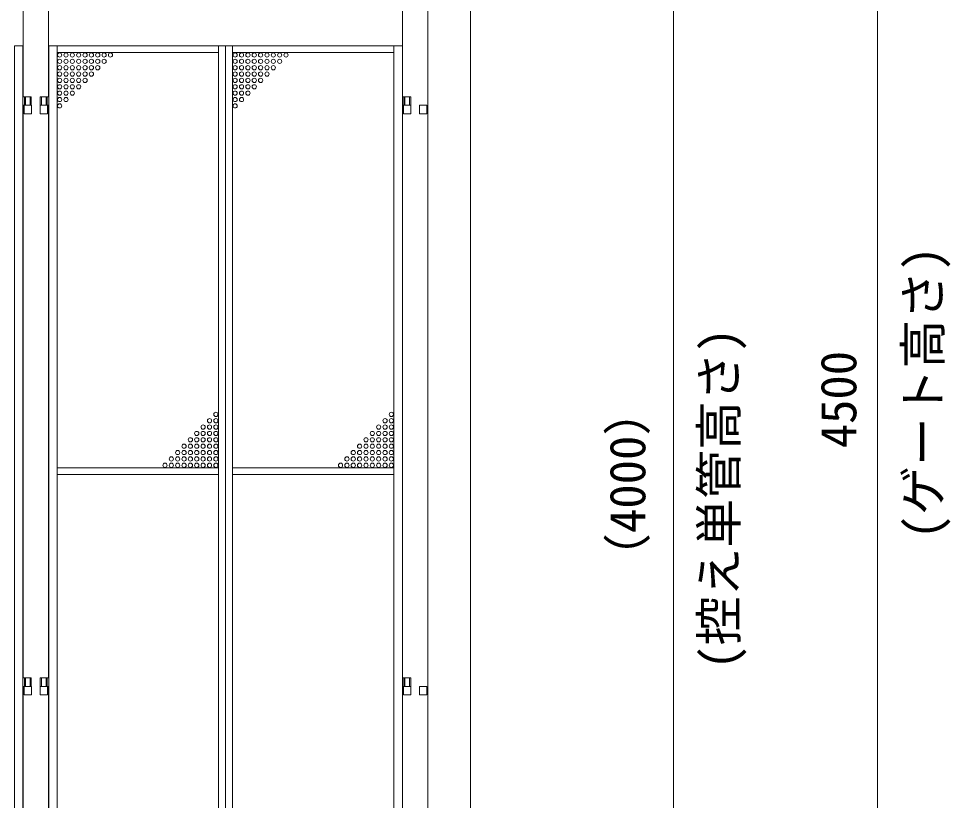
# Model space of a CAD drawing. Units: millimetres, scale not verified. Extents: x -20976 to 3174, y -17325 to 17325.
# Drawn here: x -8052 to -5854, y 5755 to 7600 of the extents above; entities that cross this region are included whole.
import ezdxf
from ezdxf.enums import TextEntityAlignment as Align

# ---------------------------------------------------------------- set-up
doc = ezdxf.new("R2010")
doc.units = ezdxf.units.MM
doc.header["$LTSCALE"] = 90
doc.linetypes.add('DASHED1', pattern=[1.8, 1.2, -0.6])
for name, color, linetype, lineweight in [('0-2_ACCG-3018', 7, 'Continuous', 18), ('0-B_寸法', 3, 'Continuous', 18), ('0-C_側固定棒', 7, 'Continuous', 18), ('1-0_中央走行棒', 7, 'Continuous', 18), ('1-7_標準ﾊﾟﾈﾙ', 7, 'Continuous', 18), ('1-8_標準柱', 7, 'Continuous', 18)]:
    doc.layers.add(name, color=color, linetype=linetype, lineweight=lineweight)
doc.styles.add('ＭＳ ゴシック', font='')
doc.styles.get('ＭＳ ゴシック').set_extended_font_data('MS Gothic')

msp = doc.modelspace()

# ---------------------------------------------------------------- linework, layer by layer
at = {"layer": '0-2_ACCG-3018'}
for centre in [(-7954.99, 7514.06), (-7939.99, 7514.06), (-7924.99, 7514.06), (-7909.99, 7514.06), (-7894.99, 7514.06), (-7879.99, 7514.06), (-7864.99, 7514.06), (-7849.99, 7514.06), (-7834.99, 7514.06), (-7540.99, 7514.06), (-7525.99, 7514.06), (-7510.99, 7514.06), (-7495.99, 7514.06), (-7480.99, 7514.06), (-7465.99, 7514.06), (-7450.99, 7514.06), (-7435.99, 7514.06), (-7420.99, 7514.06), (-7954.99, 7499.06), (-7939.99, 7499.06), (-7924.99, 7499.06), (-7909.99, 7499.06), (-7894.99, 7499.06), (-7879.99, 7499.06), (-7864.99, 7499.06), (-7849.99, 7499.06), (-7540.99, 7499.06), (-7525.99, 7499.06), (-7510.99, 7499.06), (-7495.99, 7499.06), (-7480.99, 7499.06), (-7465.99, 7499.06), (-7450.99, 7499.06), (-7435.99, 7499.06), (-7954.99, 7484.06), (-7954.99, 7469.06), (-7939.99, 7484.06), (-7939.99, 7469.06), (-7924.99, 7484.06), (-7924.99, 7469.06), (-7909.99, 7484.06), (-7909.99, 7469.06), (-7894.99, 7484.06), (-7894.99, 7469.06), (-7879.99, 7484.06), (-7879.99, 7469.06), (-7864.99, 7484.06), (-7540.99, 7484.06), (-7540.99, 7469.06), (-7525.99, 7484.06), (-7525.99, 7469.06), (-7510.99, 7484.06), (-7510.99, 7469.06), (-7495.99, 7484.06), (-7495.99, 7469.06), (-7480.99, 7484.06), (-7480.99, 7469.06), (-7465.99, 7484.06), (-7465.99, 7469.06), (-7450.99, 7484.06), (-7954.99, 7454.06), (-7939.99, 7454.06), (-7924.99, 7454.06), (-7909.99, 7454.06), (-7894.99, 7454.06), (-7540.99, 7454.06), (-7525.99, 7454.06), (-7510.99, 7454.06), (-7495.99, 7454.06), (-7480.99, 7454.06), (-7954.99, 7439.06), (-7954.99, 7424.06), (-7939.99, 7439.06), (-7939.99, 7424.06), (-7924.99, 7439.06), (-7924.99, 7424.06), (-7909.99, 7439.06), (-7540.99, 7439.06), (-7540.99, 7424.06), (-7525.99, 7439.06), (-7525.99, 7424.06), (-7510.99, 7439.06), (-7510.99, 7424.06), (-7495.99, 7439.06), (-7954.99, 7409.06), (-7939.99, 7409.06), (-7540.99, 7409.06), (-7525.99, 7409.06), (-7954.99, 7394.06), (-7540.99, 7394.06), (-7586.49, 6666.06), (-7172.49, 6666.06), (-7616.49, 6636.06), (-7601.49, 6651.06), (-7601.49, 6636.06), (-7586.49, 6651.06), (-7586.49, 6636.06), (-7202.49, 6636.06), (-7187.49, 6651.06), (-7187.49, 6636.06), (-7172.49, 6651.06), (-7172.49, 6636.06), (-7631.49, 6621.06), (-7616.49, 6621.06), (-7601.49, 6621.06), (-7586.49, 6621.06), (-7217.49, 6621.06), (-7202.49, 6621.06), (-7187.49, 6621.06), (-7172.49, 6621.06), (-7661.49, 6591.06), (-7646.49, 6606.06), (-7646.49, 6591.06), (-7631.49, 6606.06), (-7631.49, 6591.06), (-7616.49, 6606.06), (-7616.49, 6591.06), (-7601.49, 6606.06), (-7601.49, 6591.06), (-7586.49, 6606.06), (-7586.49, 6591.06), (-7247.49, 6591.06), (-7232.49, 6606.06), (-7232.49, 6591.06), (-7217.49, 6606.06), (-7217.49, 6591.06), (-7202.49, 6606.06), (-7202.49, 6591.06), (-7187.49, 6606.06), (-7187.49, 6591.06), (-7172.49, 6606.06), (-7172.49, 6591.06), (-7676.49, 6576.06), (-7661.49, 6576.06), (-7646.49, 6576.06), (-7631.49, 6576.06), (-7616.49, 6576.06), (-7601.49, 6576.06), (-7586.49, 6576.06), (-7262.49, 6576.06), (-7247.49, 6576.06), (-7232.49, 6576.06), (-7217.49, 6576.06), (-7202.49, 6576.06), (-7187.49, 6576.06), (-7172.49, 6576.06), (-7706.49, 6546.06), (-7691.49, 6561.06), (-7691.49, 6546.06), (-7676.49, 6561.06), (-7676.49, 6546.06), (-7661.49, 6561.06), (-7661.49, 6546.06), (-7646.49, 6561.06), (-7646.49, 6546.06), (-7631.49, 6561.06), (-7631.49, 6546.06), (-7616.49, 6561.06), (-7616.49, 6546.06), (-7601.49, 6561.06), (-7601.49, 6546.06), (-7586.49, 6561.06), (-7586.49, 6546.06), (-7292.49, 6546.06), (-7277.49, 6561.06), (-7277.49, 6546.06), (-7262.49, 6561.06), (-7262.49, 6546.06), (-7247.49, 6561.06), (-7247.49, 6546.06), (-7232.49, 6561.06), (-7232.49, 6546.06), (-7217.49, 6561.06), (-7217.49, 6546.06), (-7202.49, 6561.06), (-7202.49, 6546.06), (-7187.49, 6561.06), (-7187.49, 6546.06), (-7172.49, 6561.06), (-7172.49, 6546.06)]:
    msp.add_circle(centre, 5, dxfattribs=at)
at = {"layer": '0-B_寸法'}
for p, q in [((-6026.24, 8901), (-6026.24, 4533)), ((-6507.24, 8401), (-6507.24, 4533))]:
    msp.add_line(p, q, dxfattribs=at)
at = {"layer": '0-C_側固定棒'}
for p, q in [((-7146.24, 6044.06), (-7146.24, 7395.56)), ((-7146.24, 4672.56), (-7146.24, 6024.06))]:
    msp.add_line(p, q, dxfattribs=at)
msp.add_lwpolyline([(-7146.24, 7415.56), (-7146.24, 8267.56), (-7086.24, 8267.56), (-7086.24, 4597.56), (-7146.24, 4597.56), (-7146.24, 4652.56)], dxfattribs=at)
for points in [[(-7126.59, 7375.56), (-7143.89, 7375.56), (-7143.89, 7395.56), (-7126.59, 7395.56)], [(-7088.59, 7375.56), (-7105.89, 7375.56), (-7105.89, 7395.56), (-7088.59, 7395.56)], [(-7126.59, 6004.06), (-7143.89, 6004.06), (-7143.89, 6024.06), (-7126.59, 6024.06)], [(-7088.59, 6004.06), (-7105.89, 6004.06), (-7105.89, 6024.06), (-7088.59, 6024.06)]]:
    msp.add_lwpolyline(points, close=True, dxfattribs=at)
at = {"layer": '1-0_中央走行棒'}
for p, q in [((-8041.24, 6044.06), (-8041.24, 7395.56)), ((-7981.24, 7395.56), (-7981.24, 6044.06)), ((-8041.24, 4672.56), (-8041.24, 6024.06)), ((-7981.24, 6024.06), (-7981.24, 4672.56))]:
    msp.add_line(p, q, dxfattribs=at)
for points in [[(-8041.24, 7415.56), (-8041.24, 8747.56), (-8036.24, 8747.56)], [(-7986.24, 8747.56), (-7981.24, 8747.56), (-7981.24, 7415.56)]]:
    msp.add_lwpolyline(points, dxfattribs=at)
for points in [[(-8021.59, 7375.56), (-8038.89, 7375.56), (-8038.89, 7395.56), (-8021.59, 7395.56)], [(-7983.59, 7375.56), (-8000.89, 7375.56), (-8000.89, 7395.56), (-7983.59, 7395.56)], [(-8021.59, 6004.06), (-8038.89, 6004.06), (-8038.89, 6024.06), (-8021.59, 6024.06)], [(-7983.59, 6004.06), (-8000.89, 6004.06), (-8000.89, 6024.06), (-7983.59, 6024.06)]]:
    msp.add_lwpolyline(points, close=True, dxfattribs=at)
at = {"layer": '1-7_標準ﾊﾟﾈﾙ'}
for p, q in [((-8037.95, 7415.56), (-8037.95, 7395.56)), ((-7984.53, 7415.56), (-7984.53, 7395.56)), ((-7142.95, 7415.56), (-7142.95, 7395.56)), ((-8037.95, 6044.06), (-8037.95, 6024.06)), ((-7984.53, 6044.06), (-7984.53, 6024.06)), ((-7142.95, 6044.06), (-7142.95, 6024.06))]:
    msp.add_line(p, q, dxfattribs=at)
at = {"layer": '1-7_標準ﾊﾟﾈﾙ', "color": 4, "linetype": 'DASHED1', "lineweight": 9}
for p, q in [((-8035.74, 7415.56), (-8035.74, 7395.56)), ((-8024.74, 7415.56), (-8024.74, 7395.56)), ((-7997.74, 7415.56), (-7997.74, 7395.56)), ((-7986.74, 7415.56), (-7986.74, 7395.56)), ((-7140.74, 7415.56), (-7140.74, 7395.56)), ((-7129.74, 7415.56), (-7129.74, 7395.56)), ((-8035.74, 6044.06), (-8035.74, 6024.06)), ((-8024.74, 6044.06), (-8024.74, 6024.06)), ((-7997.74, 6044.06), (-7997.74, 6024.06)), ((-7986.74, 6044.06), (-7986.74, 6024.06)), ((-7140.74, 6044.06), (-7140.74, 6024.06)), ((-7129.74, 6044.06), (-7129.74, 6024.06))]:
    msp.add_line(p, q, dxfattribs=at)
at = {"layer": '1-7_標準ﾊﾟﾈﾙ'}
for points in [[(-8041.74, 7535.56), (-8061.49, 7535.56), (-8061.49, 4532.56), (-8041.74, 4532.56)], [(-7980.74, 7535.56), (-7960.99, 7535.56), (-7960.99, 4532.56), (-7980.74, 4532.56)], [(-7580.49, 7535.56), (-7960.99, 7535.56), (-7960.99, 7520.06), (-7580.49, 7520.06)], [(-7563.74, 7535.56), (-7580.49, 7535.56), (-7580.49, 4532.56), (-7563.74, 4532.56)], [(-7563.74, 7535.56), (-7546.99, 7535.56), (-7546.99, 4532.56), (-7563.74, 4532.56)], [(-7546.99, 7535.56), (-7166.49, 7535.56), (-7166.49, 7520.06), (-7546.99, 7520.06)], [(-7146.74, 7535.56), (-7166.49, 7535.56), (-7166.49, 4532.56), (-7146.74, 4532.56)], [(-7580.49, 6540.06), (-7960.99, 6540.06), (-7960.99, 6524.06), (-7580.49, 6524.06)], [(-7546.99, 6540.06), (-7166.49, 6540.06), (-7166.49, 6524.06), (-7546.99, 6524.06)]]:
    msp.add_lwpolyline(points, close=True, dxfattribs=at)
for points in [[(-8041.74, 7395.56), (-8021.74, 7395.56), (-8021.74, 7415.56), (-8041.74, 7415.56)], [(-7980.74, 7395.56), (-8000.74, 7395.56), (-8000.74, 7415.56), (-7980.74, 7415.56)], [(-7146.74, 7395.56), (-7126.74, 7395.56), (-7126.74, 7415.56), (-7146.74, 7415.56)], [(-8041.74, 6024.06), (-8021.74, 6024.06), (-8021.74, 6044.06), (-8041.74, 6044.06)], [(-7980.74, 6024.06), (-8000.74, 6024.06), (-8000.74, 6044.06), (-7980.74, 6044.06)], [(-7146.74, 6024.06), (-7126.74, 6024.06), (-7126.74, 6044.06), (-7146.74, 6044.06)]]:
    msp.add_lwpolyline(points, dxfattribs=at)
at = {"layer": '1-8_標準柱'}
for p, q in [((-7086.24, 4967), (-7086.24, 8417)), ((-6986.24, 4967), (-6986.24, 8417))]:
    msp.add_line(p, q, dxfattribs=at)

# ---------------------------------------------------------------- texts
at = {"layer": '0-B_寸法', "style": 'ＭＳ ゴシック'}
for s, p in [('(ゲート高さ)', (-5851.52, 6371.4)), ('(控え単管高さ)', (-6332.52, 6063.8)), ('4500', (-6050.72, 6586.09)), ('（4000）', (-6548.34, 6270.89))]:
    msp.add_text(s, height=84.46, rotation=90, dxfattribs=at).set_placement(p, align=Align.BOTTOM_LEFT)

doc.saveas('drawing.dxf')
